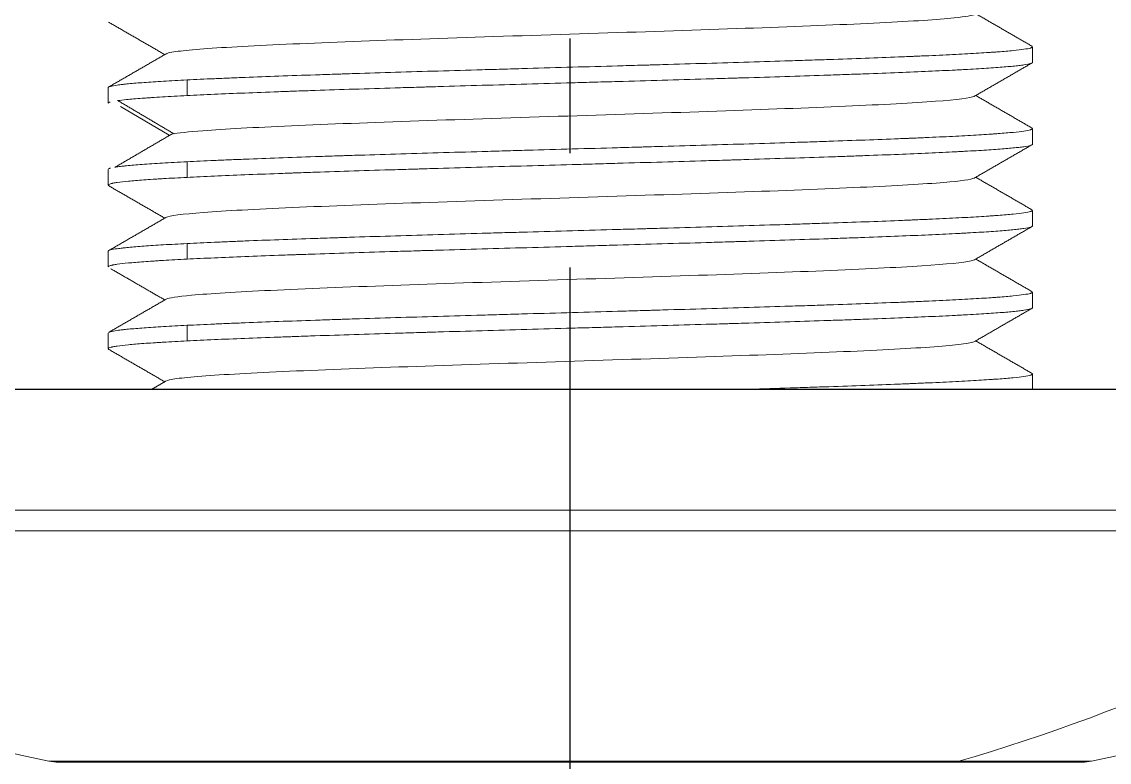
# Model space of a CAD drawing. Header units: millimetres. Extents: x 24958 to 25799, y 1150 to 1745.
# Drawn here: x 25069.16 to 25093.28, y 1500.14 to 1516.57 of the extents above; entities that cross this region are included whole.
import ezdxf

# ---------------------------------------------------------------- set-up
doc = ezdxf.new("R2010")
doc.units = ezdxf.units.MM
doc.linetypes.add('CENTERX2', pattern=[20.32, 12.7, -2.54, 2.54, -2.54])
doc.layers.add('CENTER', color=1, linetype='CENTERX2')
doc.layers.add('벽', color=2, linetype='Continuous')

msp = doc.modelspace()

# ---------------------------------------------------------------- linework, layer by layer
at = {"linetype": 'Continuous', "lineweight": 18}
for p, q in [((25091.576, 1515.666), (25091.576, 1516.012)), ((25071.076, 1515.105), (25071.076, 1514.759)), ((25071.352, 1514.691), (25072.434, 1514.049)), ((25091.576, 1513.852), (25091.576, 1514.198)), ((25071.076, 1513.291), (25071.076, 1512.945)), ((25091.576, 1512.038), (25091.576, 1512.384)), ((25071.076, 1511.477), (25071.076, 1511.131)), ((25091.576, 1510.224), (25091.576, 1510.57)), ((25071.076, 1509.663), (25071.076, 1509.317)), ((25091.576, 1508.414), (25091.576, 1508.756)), ((25101.444, 1508.414), (25054.326, 1508.414)), ((25069.976, 1500.144), (25089.783, 1500.144)), ((25089.783, 1500.144), (25092.676, 1500.144))]:
    msp.add_line(p, q, dxfattribs=at)
at = {"linetype": 'Continuous', "lineweight": 13}
for p, q in [((25072.828, 1515.276), (25072.828, 1514.93)), ((25072.828, 1513.462), (25072.828, 1513.116)), ((25072.828, 1511.648), (25072.828, 1511.302)), ((25072.828, 1509.834), (25072.828, 1509.488)), ((25101.444, 1505.732), (25054.326, 1505.732)), ((25101.229, 1505.279), (25054.614, 1505.279)), ((25089.941, 1500.166), (25069.764, 1500.166)), ((25089.941, 1500.166), (25092.888, 1500.166))]:
    msp.add_line(p, q, dxfattribs=at)
at = {"linetype": 'Continuous', "lineweight": 18}
for centre, radius, start, end in [((25084.941, 1570.143), 71.604, 244.94174, 257.76269), ((25077.71, 1570.143), 71.604, 282.23731, 295.05826), ((25069.976, 1501.144), 1, 257.7627, 270), ((25092.676, 1501.144), 1, 270, 282.2373)]:
    msp.add_arc(centre, radius, start, end, dxfattribs=at)
at = {"linetype": 'Continuous', "lineweight": 13}
for centre, major_axis, start_param, end_param in [((25078.632, 1570.143), (0, -71.604), 0.213581, 0.437349), ((25089.783, 1501.144), (0, 1), 3.141579, 3.355174)]:
    msp.add_ellipse(centre, major_axis=major_axis, ratio=0.745133, start_param=start_param, end_param=end_param, dxfattribs=at)
at = {"linetype": 'Continuous', "lineweight": 18}
for points, degree in [([(25071.083, 1516.561), (25071.708, 1516.2), (25072.333, 1515.839)], 2), ([(25091.572, 1516.021), (25090.945, 1516.383), (25090.318, 1516.746)], 2), ([(25072.374, 1515.862), (25071.729, 1515.489), (25071.084, 1515.117)], 2), ([(25090.281, 1514.91), (25090.925, 1515.282), (25091.569, 1515.655)], 2), ([(25091.567, 1515.654), (25091.573, 1515.658), (25091.576, 1515.662), (25091.576, 1515.666)], 3), ([(25091.574, 1514.205), (25090.946, 1514.568), (25090.318, 1514.932)], 2), ([(25071.286, 1514.823), (25071.913, 1514.451), (25072.541, 1514.079)], 2), ([(25072.497, 1514.081), (25071.861, 1513.709), (25071.224, 1513.336)], 2), ([(25090.285, 1513.099), (25090.926, 1513.469), (25091.566, 1513.839)], 2), ([(25091.567, 1513.84), (25091.573, 1513.844), (25091.576, 1513.848), (25091.576, 1513.851)], 3), ([(25071.077, 1512.937), (25071.705, 1512.574), (25072.333, 1512.211)], 2), ([(25091.57, 1512.394), (25090.944, 1512.756), (25090.318, 1513.118)], 2), ([(25072.356, 1512.224), (25071.715, 1511.853), (25071.075, 1511.483)], 2), ([(25090.293, 1511.289), (25090.934, 1511.66), (25091.575, 1512.03)], 2), ([(25091.569, 1510.58), (25090.944, 1510.942), (25090.318, 1511.304)], 2), ([(25071.134, 1511.09), (25071.734, 1510.743), (25072.333, 1510.397)], 2), ([(25072.365, 1510.415), (25071.724, 1510.045), (25071.084, 1509.674)], 2), ([(25090.29, 1509.473), (25090.93, 1509.844), (25091.571, 1510.214)], 2), ([(25071.075, 1509.31), (25071.704, 1508.946), (25072.333, 1508.583)], 2), ([(25091.575, 1508.763), (25090.947, 1509.126), (25090.318, 1509.49)], 2), ([(25072.359, 1508.598), (25072.201, 1508.506), (25072.042, 1508.414)], 2)]:
    msp.add_open_spline(points, degree=degree, dxfattribs=at)
for points, knots in [([(25090.294, 1516.732), (25090.255, 1516.706), (25089.893, 1516.643), (25088.355, 1516.543), (25085.681, 1516.435), (25082.396, 1516.326), (25078.96, 1516.217), (25075.857, 1516.108), (25073.521, 1515.999), (25072.567, 1515.916), (25072.388, 1515.869), (25072.366, 1515.857)], [0, 0, 0, 0, 0.091366, 0.215739, 0.340111, 0.464483, 0.588855, 0.713228, 0.8376, 0.961972, 1, 1, 1, 1]), ([(25091.576, 1516.012), (25091.576, 1516.007), (25091.572, 1516.003), (25091.563, 1515.998), (25091.561, 1515.996), (25091.556, 1515.994), (25091.554, 1515.993), (25091.545, 1515.989), (25091.538, 1515.987), (25091.499, 1515.975), (25091.451, 1515.965), (25091.323, 1515.947), (25091.243, 1515.938), (25091.052, 1515.919), (25090.941, 1515.909), (25090.781, 1515.897), (25090.748, 1515.895), (25090.68, 1515.89), (25090.576, 1515.883), (25090.464, 1515.876), (25090.229, 1515.862), (25089.888, 1515.843), (25089.492, 1515.824), (25089.174, 1515.81), (25089.065, 1515.805), (25088.924, 1515.799), (25088.895, 1515.798), (25088.838, 1515.796), (25088.752, 1515.792), (25088.664, 1515.789), (25088.368, 1515.777), (25088.121, 1515.767), (25087.607, 1515.748), (25087.34, 1515.739), (25086.924, 1515.725), (25086.783, 1515.72), (25086.567, 1515.713), (25086.494, 1515.711), (25086.348, 1515.706), (25086.274, 1515.704), (25085.902, 1515.692), (25085.599, 1515.682), (25084.982, 1515.663), (25084.668, 1515.654), (25084.031, 1515.635), (25083.706, 1515.626), (25083.294, 1515.614), (25083.17, 1515.611), (25083.045, 1515.607), (25082.962, 1515.605), (25082.92, 1515.603), (25082.711, 1515.598), (25082.544, 1515.593), (25082.043, 1515.579), (25081.375, 1515.56), (25080.708, 1515.541), (25080.208, 1515.527), (25080.041, 1515.522), (25079.792, 1515.515), (25079.708, 1515.512), (25079.542, 1515.508), (25079.458, 1515.505), (25079.044, 1515.494), (25078.718, 1515.484), (25078.077, 1515.465), (25077.763, 1515.456), (25077.144, 1515.437), (25076.84, 1515.427), (25076.468, 1515.416), (25076.394, 1515.413), (25076.283, 1515.41), (25076.246, 1515.408), (25076.173, 1515.406), (25075.991, 1515.4), (25075.813, 1515.394), (25075.393, 1515.38), (25075.124, 1515.371), (25074.606, 1515.352), (25074.357, 1515.342), (25073.999, 1515.328), (25073.883, 1515.323), (25073.712, 1515.316), (25073.656, 1515.314), (25073.544, 1515.309), (25073.49, 1515.307), (25073.22, 1515.295), (25073.017, 1515.286), (25072.828, 1515.276)], [0, 0, 0, 0, 0.017436, 0.017436, 0.022252, 0.022252, 0.027069, 0.027069, 0.036702, 0.036702, 0.075234, 0.075234, 0.113766, 0.113766, 0.152298, 0.152298, 0.161931, 0.161931, 0.171564, 0.190829, 0.190829, 0.229361, 0.267893, 0.267893, 0.287159, 0.287159, 0.291976, 0.291976, 0.296792, 0.306425, 0.306425, 0.344957, 0.344957, 0.383489, 0.383489, 0.402755, 0.402755, 0.412388, 0.412388, 0.422021, 0.422021, 0.460553, 0.460553, 0.499085, 0.499085, 0.537617, 0.537617, 0.54725, 0.552066, 0.552066, 0.556883, 0.556883, 0.576149, 0.576149, 0.614681, 0.653213, 0.653213, 0.672479, 0.672479, 0.682112, 0.682112, 0.691745, 0.691745, 0.730276, 0.730276, 0.768808, 0.768808, 0.80734, 0.80734, 0.816973, 0.816973, 0.82179, 0.82179, 0.826606, 0.845872, 0.845872, 0.884404, 0.884404, 0.922936, 0.922936, 0.942202, 0.942202, 0.951835, 0.951835, 0.961468, 0.961468, 1, 1, 1, 1]), ([(25072.828, 1514.93), (25073.017, 1514.94), (25073.219, 1514.949), (25073.646, 1514.968), (25073.871, 1514.977), (25074.346, 1514.996), (25074.595, 1515.005), (25074.922, 1515.017), (25074.988, 1515.02), (25075.088, 1515.023), (25075.122, 1515.025), (25075.189, 1515.027), (25075.359, 1515.033), (25075.531, 1515.039), (25075.951, 1515.053), (25076.526, 1515.072), (25077.132, 1515.09), (25077.598, 1515.105), (25077.755, 1515.109), (25077.954, 1515.115), (25077.994, 1515.116), (25078.074, 1515.119), (25078.114, 1515.12), (25078.235, 1515.124), (25078.315, 1515.126), (25078.719, 1515.138), (25079.044, 1515.148), (25079.7, 1515.166), (25080.03, 1515.176), (25080.695, 1515.194), (25081.031, 1515.204), (25081.453, 1515.216), (25081.538, 1515.218), (25081.707, 1515.223), (25081.959, 1515.23), (25082.21, 1515.237), (25082.71, 1515.251), (25083.37, 1515.27), (25084.018, 1515.289), (25084.5, 1515.303), (25084.659, 1515.308), (25084.858, 1515.314), (25084.898, 1515.315), (25084.977, 1515.317), (25085.095, 1515.321), (25085.212, 1515.324), (25085.6, 1515.336), (25085.902, 1515.346), (25086.489, 1515.365), (25086.775, 1515.374), (25087.191, 1515.388), (25087.328, 1515.393), (25087.53, 1515.4), (25087.596, 1515.402), (25087.729, 1515.407), (25087.795, 1515.409), (25088.121, 1515.421), (25088.368, 1515.43), (25088.839, 1515.449), (25089.063, 1515.459), (25089.484, 1515.478), (25089.683, 1515.487), (25089.915, 1515.499), (25089.984, 1515.503), (25090.05, 1515.506), (25090.094, 1515.509), (25090.116, 1515.51), (25090.224, 1515.516), (25090.307, 1515.52), (25090.542, 1515.534), (25090.684, 1515.544), (25090.937, 1515.563), (25091.048, 1515.572), (25091.192, 1515.586), (25091.237, 1515.591), (25091.297, 1515.598), (25091.316, 1515.601), (25091.353, 1515.605), (25091.37, 1515.608), (25091.451, 1515.62), (25091.499, 1515.629), (25091.543, 1515.642), (25091.553, 1515.646), (25091.561, 1515.65)], [0, 0, 0, 0, 0.039343, 0.039343, 0.078686, 0.078686, 0.118029, 0.118029, 0.127865, 0.127865, 0.132783, 0.132783, 0.1377, 0.157372, 0.157372, 0.196715, 0.236058, 0.236058, 0.255729, 0.255729, 0.260647, 0.260647, 0.265565, 0.265565, 0.275401, 0.275401, 0.314744, 0.314744, 0.354087, 0.354087, 0.39343, 0.39343, 0.403265, 0.403265, 0.413101, 0.432773, 0.432773, 0.472116, 0.511459, 0.511459, 0.53113, 0.53113, 0.536048, 0.536048, 0.540966, 0.550802, 0.550802, 0.590145, 0.590145, 0.629488, 0.629488, 0.649159, 0.649159, 0.658995, 0.658995, 0.668831, 0.668831, 0.708174, 0.708174, 0.747517, 0.747517, 0.786859, 0.786859, 0.796695, 0.801613, 0.801613, 0.806531, 0.806531, 0.826202, 0.826202, 0.865545, 0.865545, 0.904888, 0.904888, 0.92456, 0.92456, 0.934396, 0.934396, 0.944231, 0.944231, 0.983574, 0.983574, 1, 1, 1, 1]), ([(25072.828, 1515.276), (25072.639, 1515.267), (25072.465, 1515.257), (25072.147, 1515.238), (25072.003, 1515.229), (25071.744, 1515.21), (25071.63, 1515.2), (25071.506, 1515.189), (25071.482, 1515.186), (25071.447, 1515.183), (25071.436, 1515.182), (25071.414, 1515.179), (25071.361, 1515.173), (25071.314, 1515.167), (25071.214, 1515.153), (25071.163, 1515.144), (25071.095, 1515.125), (25071.077, 1515.115), (25071.076, 1515.105), (25071.076, 1515.105), (25071.076, 1515.105)], [0, 0, 0, 0, 0.165358, 0.165358, 0.330716, 0.330716, 0.496073, 0.496073, 0.537413, 0.537413, 0.558083, 0.558083, 0.578752, 0.661431, 0.661431, 0.826789, 0.826789, 0.992147, 0.992147, 1, 1, 1, 1]), ([(25071.294, 1514.818), (25071.347, 1514.826), (25071.41, 1514.833), (25071.581, 1514.85), (25071.696, 1514.86), (25071.862, 1514.872), (25071.897, 1514.875), (25071.968, 1514.88), (25072.004, 1514.882), (25072.117, 1514.89), (25072.197, 1514.895), (25072.446, 1514.91), (25072.629, 1514.92), (25072.828, 1514.93)], [0, 0, 0, 0, 0.198236, 0.198236, 0.465491, 0.465491, 0.532304, 0.532304, 0.599118, 0.599118, 0.732745, 0.732745, 1, 1, 1, 1]), ([(25090.289, 1514.915), (25090.287, 1514.914), (25090.212, 1514.876), (25089.618, 1514.803), (25087.575, 1514.694), (25084.655, 1514.585), (25081.268, 1514.476), (25077.889, 1514.368), (25074.992, 1514.259), (25073.2, 1514.162), (25072.626, 1514.101), (25072.49, 1514.076)], [0, 0, 0, 0, 0.00362, 0.133393, 0.263166, 0.392939, 0.522712, 0.652485, 0.782258, 0.912031, 1, 1, 1, 1]), ([(25071.076, 1514.759), (25071.076, 1514.766), (25071.085, 1514.773), (25071.109, 1514.782), (25071.113, 1514.783), (25071.118, 1514.785), (25071.12, 1514.785), (25071.121, 1514.786)], [0, 0, 0, 0, 0.81116, 0.81116, 0.947901, 0.947901, 1, 1, 1, 1]), ([(25091.576, 1514.198), (25091.576, 1514.193), (25091.572, 1514.189), (25091.563, 1514.184), (25091.561, 1514.183), (25091.556, 1514.18), (25091.554, 1514.179), (25091.545, 1514.175), (25091.538, 1514.173), (25091.499, 1514.161), (25091.451, 1514.152), (25091.323, 1514.133), (25091.243, 1514.123), (25091.052, 1514.105), (25090.941, 1514.095), (25090.781, 1514.083), (25090.748, 1514.081), (25090.68, 1514.076), (25090.645, 1514.074), (25090.538, 1514.067), (25090.464, 1514.062), (25090.229, 1514.048), (25089.888, 1514.029), (25089.492, 1514.01), (25089.174, 1513.996), (25089.065, 1513.991), (25088.924, 1513.985), (25088.895, 1513.984), (25088.838, 1513.982), (25088.752, 1513.978), (25088.664, 1513.975), (25088.368, 1513.963), (25088.121, 1513.953), (25087.607, 1513.935), (25087.34, 1513.925), (25086.924, 1513.911), (25086.783, 1513.906), (25086.567, 1513.899), (25086.494, 1513.897), (25086.348, 1513.892), (25086.274, 1513.89), (25085.902, 1513.878), (25085.599, 1513.868), (25084.982, 1513.85), (25084.668, 1513.84), (25084.031, 1513.821), (25083.706, 1513.812), (25083.294, 1513.8), (25083.17, 1513.796), (25083.045, 1513.793), (25082.962, 1513.79), (25082.92, 1513.789), (25082.711, 1513.783), (25082.544, 1513.779), (25082.043, 1513.764), (25081.709, 1513.755), (25081.042, 1513.736), (25080.708, 1513.727), (25080.208, 1513.713), (25080.041, 1513.708), (25079.792, 1513.701), (25079.708, 1513.698), (25079.542, 1513.694), (25079.458, 1513.691), (25079.044, 1513.679), (25078.718, 1513.67), (25078.077, 1513.651), (25077.763, 1513.642), (25077.144, 1513.623), (25076.84, 1513.614), (25076.468, 1513.602), (25076.394, 1513.599), (25076.283, 1513.596), (25076.246, 1513.594), (25076.173, 1513.592), (25075.991, 1513.586), (25075.813, 1513.58), (25075.393, 1513.566), (25075.124, 1513.557), (25074.606, 1513.538), (25074.357, 1513.529), (25073.999, 1513.514), (25073.883, 1513.51), (25073.712, 1513.503), (25073.656, 1513.5), (25073.544, 1513.495), (25073.49, 1513.493), (25073.22, 1513.481), (25073.017, 1513.471), (25072.828, 1513.462)], [0, 0, 0, 0, 0.017436, 0.017436, 0.022252, 0.022252, 0.027069, 0.027069, 0.036702, 0.036702, 0.075234, 0.075234, 0.113766, 0.113766, 0.152298, 0.152298, 0.161931, 0.161931, 0.171564, 0.171564, 0.190829, 0.190829, 0.229361, 0.267893, 0.267893, 0.287159, 0.287159, 0.291976, 0.291976, 0.296792, 0.306425, 0.306425, 0.344957, 0.344957, 0.383489, 0.383489, 0.402755, 0.402755, 0.412388, 0.412388, 0.422021, 0.422021, 0.460553, 0.460553, 0.499085, 0.499085, 0.537617, 0.537617, 0.54725, 0.552066, 0.552066, 0.556883, 0.556883, 0.576149, 0.576149, 0.614681, 0.614681, 0.653213, 0.653213, 0.672479, 0.672479, 0.682112, 0.682112, 0.691745, 0.691745, 0.730276, 0.730276, 0.768808, 0.768808, 0.80734, 0.80734, 0.816973, 0.816973, 0.82179, 0.82179, 0.826606, 0.845872, 0.845872, 0.884404, 0.884404, 0.922936, 0.922936, 0.942202, 0.942202, 0.951835, 0.951835, 0.961468, 0.961468, 1, 1, 1, 1]), ([(25072.828, 1513.116), (25073.017, 1513.126), (25073.219, 1513.135), (25073.646, 1513.154), (25073.871, 1513.163), (25074.346, 1513.182), (25074.595, 1513.191), (25074.922, 1513.203), (25074.988, 1513.206), (25075.088, 1513.209), (25075.122, 1513.21), (25075.189, 1513.213), (25075.359, 1513.219), (25075.531, 1513.225), (25075.951, 1513.239), (25076.526, 1513.258), (25077.132, 1513.277), (25077.598, 1513.291), (25077.755, 1513.295), (25077.954, 1513.301), (25077.994, 1513.302), (25078.074, 1513.305), (25078.114, 1513.306), (25078.235, 1513.31), (25078.315, 1513.312), (25078.719, 1513.324), (25079.044, 1513.333), (25079.7, 1513.352), (25080.03, 1513.362), (25080.695, 1513.38), (25081.031, 1513.39), (25081.453, 1513.402), (25081.538, 1513.404), (25081.707, 1513.409), (25081.791, 1513.411), (25082.043, 1513.418), (25082.21, 1513.423), (25082.71, 1513.437), (25083.37, 1513.456), (25084.018, 1513.475), (25084.5, 1513.489), (25084.659, 1513.494), (25084.858, 1513.5), (25084.898, 1513.501), (25084.977, 1513.503), (25085.095, 1513.507), (25085.212, 1513.51), (25085.6, 1513.522), (25085.902, 1513.532), (25086.489, 1513.551), (25086.775, 1513.56), (25087.191, 1513.574), (25087.328, 1513.579), (25087.53, 1513.586), (25087.596, 1513.588), (25087.729, 1513.593), (25087.795, 1513.595), (25088.121, 1513.607), (25088.368, 1513.617), (25088.839, 1513.635), (25089.063, 1513.645), (25089.484, 1513.664), (25089.683, 1513.673), (25089.915, 1513.685), (25089.984, 1513.689), (25090.05, 1513.692), (25090.094, 1513.695), (25090.116, 1513.696), (25090.224, 1513.702), (25090.307, 1513.706), (25090.542, 1513.72), (25090.684, 1513.73), (25090.937, 1513.749), (25091.048, 1513.758), (25091.192, 1513.772), (25091.237, 1513.777), (25091.297, 1513.784), (25091.316, 1513.787), (25091.353, 1513.791), (25091.37, 1513.794), (25091.451, 1513.806), (25091.499, 1513.815), (25091.541, 1513.828), (25091.551, 1513.831), (25091.558, 1513.834)], [0, 0, 0, 0, 0.03943, 0.03943, 0.07886, 0.07886, 0.11829, 0.11829, 0.128147, 0.128147, 0.133076, 0.133076, 0.138004, 0.157719, 0.157719, 0.197149, 0.236579, 0.236579, 0.256294, 0.256294, 0.261223, 0.261223, 0.266151, 0.266151, 0.276009, 0.276009, 0.315439, 0.315439, 0.354869, 0.354869, 0.394298, 0.394298, 0.404156, 0.404156, 0.414013, 0.414013, 0.433728, 0.433728, 0.473158, 0.512588, 0.512588, 0.532303, 0.532303, 0.537232, 0.537232, 0.54216, 0.552018, 0.552018, 0.591448, 0.591448, 0.630877, 0.630877, 0.650592, 0.650592, 0.66045, 0.66045, 0.670307, 0.670307, 0.709737, 0.709737, 0.749167, 0.749167, 0.788597, 0.788597, 0.798454, 0.803383, 0.803383, 0.808312, 0.808312, 0.828027, 0.828027, 0.867457, 0.867457, 0.906886, 0.906886, 0.926601, 0.926601, 0.936459, 0.936459, 0.946316, 0.946316, 0.985746, 0.985746, 1, 1, 1, 1]), ([(25072.828, 1513.462), (25072.629, 1513.452), (25072.447, 1513.442), (25072.117, 1513.422), (25071.968, 1513.413), (25071.702, 1513.393), (25071.586, 1513.383), (25071.474, 1513.371), (25071.462, 1513.37), (25071.438, 1513.368), (25071.427, 1513.366), (25071.393, 1513.363), (25071.328, 1513.355), (25071.274, 1513.348), (25071.239, 1513.342), (25071.235, 1513.342), (25071.232, 1513.341)], [0, 0, 0, 0, 0.246579, 0.246579, 0.493158, 0.493158, 0.739737, 0.739737, 0.770559, 0.770559, 0.801381, 0.801381, 0.863026, 0.986315, 0.986315, 1, 1, 1, 1]), ([(25071.132, 1513.321), (25071.122, 1513.319), (25071.114, 1513.316), (25071.086, 1513.306), (25071.076, 1513.298), (25071.076, 1513.291)], [0, 0, 0, 0, 0.257472, 0.257472, 1, 1, 1, 1]), ([(25071.076, 1512.945), (25071.076, 1512.945), (25071.076, 1512.945), (25071.077, 1512.955), (25071.094, 1512.964), (25071.137, 1512.976), (25071.146, 1512.979), (25071.162, 1512.982), (25071.168, 1512.983), (25071.18, 1512.986), (25071.21, 1512.992), (25071.247, 1512.998), (25071.347, 1513.012), (25071.512, 1513.031), (25071.739, 1513.05), (25071.933, 1513.064), (25072.001, 1513.068), (25072.11, 1513.075), (25072.147, 1513.078), (25072.224, 1513.082), (25072.263, 1513.085), (25072.464, 1513.097), (25072.639, 1513.106), (25072.828, 1513.116)], [0, 0, 0, 0, 0.006049, 0.006049, 0.171708, 0.171708, 0.213122, 0.213122, 0.233829, 0.233829, 0.254537, 0.337366, 0.337366, 0.503025, 0.668683, 0.668683, 0.751512, 0.751512, 0.792927, 0.792927, 0.834342, 0.834342, 1, 1, 1, 1]), ([(25090.285, 1513.099), (25090.221, 1513.067), (25089.732, 1512.999), (25087.91, 1512.895), (25085.087, 1512.786), (25081.736, 1512.677), (25078.328, 1512.568), (25075.34, 1512.459), (25073.192, 1512.351), (25072.464, 1512.272), (25072.364, 1512.23), (25072.356, 1512.223)], [0, 0, 0, 0, 0.108985, 0.233268, 0.357551, 0.481834, 0.606117, 0.7304, 0.854683, 0.978966, 1, 1, 1, 1]), ([(25091.576, 1512.384), (25091.576, 1512.38), (25091.572, 1512.375), (25091.563, 1512.37), (25091.561, 1512.369), (25091.556, 1512.366), (25091.554, 1512.365), (25091.545, 1512.361), (25091.538, 1512.359), (25091.499, 1512.347), (25091.451, 1512.337), (25091.323, 1512.319), (25091.243, 1512.309), (25091.052, 1512.291), (25090.941, 1512.281), (25090.781, 1512.269), (25090.748, 1512.267), (25090.68, 1512.262), (25090.576, 1512.255), (25090.464, 1512.248), (25090.229, 1512.234), (25089.888, 1512.215), (25089.492, 1512.196), (25089.174, 1512.182), (25089.065, 1512.177), (25088.924, 1512.171), (25088.895, 1512.17), (25088.838, 1512.168), (25088.752, 1512.164), (25088.664, 1512.161), (25088.368, 1512.149), (25088.121, 1512.139), (25087.607, 1512.12), (25087.34, 1512.111), (25086.924, 1512.097), (25086.783, 1512.092), (25086.567, 1512.085), (25086.494, 1512.083), (25086.348, 1512.078), (25086.274, 1512.076), (25085.902, 1512.064), (25085.599, 1512.055), (25084.982, 1512.036), (25084.668, 1512.026), (25084.031, 1512.007), (25083.706, 1511.998), (25083.294, 1511.986), (25083.17, 1511.982), (25083.045, 1511.979), (25082.962, 1511.976), (25082.92, 1511.975), (25082.711, 1511.969), (25082.544, 1511.965), (25082.043, 1511.951), (25081.709, 1511.941), (25081.042, 1511.922), (25080.708, 1511.913), (25080.208, 1511.899), (25080.041, 1511.894), (25079.792, 1511.887), (25079.708, 1511.884), (25079.542, 1511.88), (25079.458, 1511.877), (25079.044, 1511.865), (25078.718, 1511.856), (25078.077, 1511.837), (25077.763, 1511.828), (25077.144, 1511.809), (25076.84, 1511.799), (25076.468, 1511.788), (25076.394, 1511.785), (25076.283, 1511.782), (25076.246, 1511.78), (25076.173, 1511.778), (25075.991, 1511.772), (25075.813, 1511.766), (25075.393, 1511.752), (25075.124, 1511.743), (25074.606, 1511.724), (25074.357, 1511.715), (25073.999, 1511.7), (25073.883, 1511.696), (25073.712, 1511.688), (25073.656, 1511.686), (25073.544, 1511.681), (25073.49, 1511.679), (25073.22, 1511.667), (25073.017, 1511.657), (25072.828, 1511.648)], [0, 0, 0, 0, 0.017435, 0.017435, 0.022252, 0.022252, 0.027068, 0.027068, 0.036701, 0.036701, 0.075233, 0.075233, 0.113765, 0.113765, 0.152297, 0.152297, 0.16193, 0.16193, 0.171563, 0.190829, 0.190829, 0.229361, 0.267893, 0.267893, 0.287159, 0.287159, 0.291975, 0.291975, 0.296792, 0.306425, 0.306425, 0.344957, 0.344957, 0.383489, 0.383489, 0.402755, 0.402755, 0.412388, 0.412388, 0.422021, 0.422021, 0.460553, 0.460553, 0.499085, 0.499085, 0.537617, 0.537617, 0.54725, 0.552066, 0.552066, 0.556883, 0.556883, 0.576149, 0.576149, 0.614681, 0.614681, 0.653212, 0.653212, 0.672478, 0.672478, 0.682111, 0.682111, 0.691744, 0.691744, 0.730276, 0.730276, 0.768808, 0.768808, 0.80734, 0.80734, 0.816973, 0.816973, 0.82179, 0.82179, 0.826606, 0.845872, 0.845872, 0.884404, 0.884404, 0.922936, 0.922936, 0.942202, 0.942202, 0.951835, 0.951835, 0.961468, 0.961468, 1, 1, 1, 1]), ([(25072.828, 1511.302), (25073.017, 1511.312), (25073.219, 1511.321), (25073.646, 1511.34), (25073.871, 1511.349), (25074.346, 1511.368), (25074.595, 1511.378), (25074.922, 1511.389), (25074.988, 1511.392), (25075.088, 1511.395), (25075.122, 1511.397), (25075.189, 1511.399), (25075.359, 1511.405), (25075.531, 1511.411), (25075.951, 1511.425), (25076.239, 1511.434), (25076.829, 1511.453), (25077.132, 1511.462), (25077.598, 1511.477), (25077.755, 1511.481), (25077.954, 1511.487), (25077.994, 1511.489), (25078.074, 1511.491), (25078.114, 1511.492), (25078.235, 1511.496), (25078.315, 1511.498), (25078.719, 1511.51), (25079.044, 1511.519), (25079.7, 1511.538), (25080.03, 1511.547), (25080.695, 1511.566), (25081.031, 1511.576), (25081.453, 1511.588), (25081.538, 1511.59), (25081.707, 1511.595), (25081.959, 1511.602), (25082.21, 1511.609), (25082.71, 1511.623), (25083.37, 1511.642), (25084.018, 1511.661), (25084.5, 1511.675), (25084.659, 1511.68), (25084.858, 1511.686), (25084.898, 1511.687), (25084.977, 1511.689), (25085.095, 1511.693), (25085.212, 1511.696), (25085.6, 1511.708), (25085.902, 1511.718), (25086.489, 1511.737), (25086.775, 1511.746), (25087.191, 1511.76), (25087.328, 1511.765), (25087.53, 1511.772), (25087.596, 1511.774), (25087.729, 1511.779), (25087.795, 1511.781), (25088.121, 1511.793), (25088.368, 1511.803), (25088.839, 1511.822), (25089.063, 1511.831), (25089.484, 1511.85), (25089.683, 1511.859), (25089.915, 1511.871), (25089.984, 1511.874), (25090.05, 1511.878), (25090.094, 1511.88), (25090.116, 1511.882), (25090.224, 1511.887), (25090.307, 1511.892), (25090.542, 1511.906), (25090.825, 1511.926), (25091.048, 1511.944), (25091.192, 1511.958), (25091.237, 1511.963), (25091.297, 1511.97), (25091.316, 1511.973), (25091.353, 1511.977), (25091.37, 1511.98), (25091.451, 1511.991), (25091.499, 1512.001), (25091.56, 1512.019), (25091.575, 1512.029), (25091.576, 1512.038)], [0, 0, 0, 0, 0.038516, 0.038516, 0.077031, 0.077031, 0.115547, 0.115547, 0.125176, 0.125176, 0.12999, 0.12999, 0.134805, 0.154063, 0.154063, 0.192578, 0.192578, 0.231094, 0.231094, 0.250352, 0.250352, 0.255166, 0.255166, 0.25998, 0.25998, 0.269609, 0.269609, 0.308125, 0.308125, 0.346641, 0.346641, 0.385156, 0.385156, 0.394785, 0.394785, 0.404414, 0.423672, 0.423672, 0.462188, 0.500703, 0.500703, 0.519961, 0.519961, 0.524775, 0.524775, 0.52959, 0.539219, 0.539219, 0.577734, 0.577734, 0.61625, 0.61625, 0.635508, 0.635508, 0.645137, 0.645137, 0.654766, 0.654766, 0.693281, 0.693281, 0.731797, 0.731797, 0.770313, 0.770313, 0.779941, 0.784756, 0.784756, 0.78957, 0.78957, 0.808828, 0.808828, 0.847344, 0.885859, 0.885859, 0.905117, 0.905117, 0.914746, 0.914746, 0.924375, 0.924375, 0.962891, 0.962891, 1, 1, 1, 1]), ([(25072.828, 1511.648), (25072.639, 1511.639), (25072.465, 1511.629), (25072.147, 1511.61), (25072.003, 1511.601), (25071.744, 1511.582), (25071.63, 1511.572), (25071.506, 1511.561), (25071.482, 1511.558), (25071.447, 1511.555), (25071.436, 1511.553), (25071.414, 1511.551), (25071.361, 1511.545), (25071.314, 1511.539), (25071.214, 1511.525), (25071.163, 1511.516), (25071.095, 1511.497), (25071.077, 1511.488), (25071.076, 1511.478), (25071.076, 1511.477), (25071.076, 1511.477)], [0, 0, 0, 0, 0.165358, 0.165358, 0.330716, 0.330716, 0.496074, 0.496074, 0.537414, 0.537414, 0.558083, 0.558083, 0.578753, 0.661432, 0.661432, 0.82679, 0.82679, 0.992148, 0.992148, 1, 1, 1, 1]), ([(25071.076, 1511.13), (25071.076, 1511.131), (25071.076, 1511.131), (25071.077, 1511.141), (25071.094, 1511.15), (25071.137, 1511.162), (25071.146, 1511.165), (25071.162, 1511.168), (25071.168, 1511.17), (25071.18, 1511.172), (25071.21, 1511.178), (25071.247, 1511.184), (25071.347, 1511.198), (25071.429, 1511.207), (25071.625, 1511.226), (25071.739, 1511.235), (25071.933, 1511.25), (25072.001, 1511.254), (25072.11, 1511.261), (25072.147, 1511.264), (25072.224, 1511.269), (25072.263, 1511.271), (25072.464, 1511.283), (25072.639, 1511.293), (25072.828, 1511.302)], [0, 0, 0, 0, 0.006046, 0.006046, 0.171705, 0.171705, 0.21312, 0.21312, 0.233827, 0.233827, 0.254535, 0.337364, 0.337364, 0.503023, 0.503023, 0.668682, 0.668682, 0.751512, 0.751512, 0.792926, 0.792926, 0.834341, 0.834341, 1, 1, 1, 1]), ([(25090.294, 1511.29), (25090.28, 1511.281), (25090.147, 1511.235), (25089.311, 1511.154), (25087.074, 1511.045), (25084.03, 1510.936), (25080.607, 1510.828), (25077.284, 1510.719), (25074.529, 1510.61), (25072.852, 1510.509), (25072.421, 1510.444), (25072.365, 1510.415)], [0, 0, 0, 0, 0.030734, 0.155106, 0.279478, 0.40385, 0.528223, 0.652595, 0.776967, 0.90134, 1, 1, 1, 1]), ([(25091.576, 1510.57), (25091.576, 1510.565), (25091.572, 1510.561), (25091.563, 1510.556), (25091.561, 1510.554), (25091.556, 1510.552), (25091.554, 1510.551), (25091.545, 1510.547), (25091.538, 1510.545), (25091.499, 1510.533), (25091.451, 1510.524), (25091.323, 1510.505), (25091.243, 1510.495), (25091.052, 1510.476), (25090.941, 1510.467), (25090.781, 1510.455), (25090.748, 1510.453), (25090.68, 1510.448), (25090.576, 1510.441), (25090.464, 1510.434), (25090.229, 1510.42), (25090.058, 1510.411), (25089.69, 1510.392), (25089.492, 1510.382), (25089.174, 1510.368), (25089.065, 1510.363), (25088.924, 1510.357), (25088.895, 1510.356), (25088.838, 1510.354), (25088.752, 1510.35), (25088.664, 1510.346), (25088.368, 1510.335), (25088.121, 1510.325), (25087.607, 1510.307), (25087.34, 1510.297), (25086.924, 1510.283), (25086.783, 1510.278), (25086.567, 1510.271), (25086.494, 1510.269), (25086.348, 1510.264), (25086.274, 1510.262), (25085.902, 1510.25), (25085.599, 1510.24), (25084.982, 1510.222), (25084.668, 1510.212), (25084.031, 1510.193), (25083.706, 1510.184), (25083.294, 1510.172), (25083.17, 1510.168), (25083.045, 1510.165), (25082.962, 1510.162), (25082.92, 1510.161), (25082.711, 1510.155), (25082.544, 1510.15), (25082.043, 1510.136), (25081.709, 1510.127), (25081.042, 1510.108), (25080.708, 1510.099), (25080.208, 1510.085), (25080.041, 1510.08), (25079.792, 1510.073), (25079.708, 1510.07), (25079.542, 1510.066), (25079.458, 1510.063), (25079.044, 1510.051), (25078.718, 1510.042), (25078.077, 1510.023), (25077.763, 1510.014), (25077.144, 1509.995), (25076.84, 1509.986), (25076.468, 1509.974), (25076.394, 1509.971), (25076.283, 1509.968), (25076.246, 1509.967), (25076.173, 1509.964), (25075.991, 1509.958), (25075.813, 1509.952), (25075.393, 1509.938), (25074.854, 1509.919), (25074.357, 1509.901), (25073.999, 1509.886), (25073.883, 1509.882), (25073.712, 1509.875), (25073.656, 1509.872), (25073.544, 1509.867), (25073.49, 1509.865), (25073.22, 1509.853), (25073.017, 1509.843), (25072.828, 1509.834)], [0, 0, 0, 0, 0.017436, 0.017436, 0.022253, 0.022253, 0.027069, 0.027069, 0.036702, 0.036702, 0.075234, 0.075234, 0.113766, 0.113766, 0.152298, 0.152298, 0.161931, 0.161931, 0.171564, 0.19083, 0.19083, 0.229362, 0.229362, 0.267894, 0.267894, 0.287159, 0.287159, 0.291976, 0.291976, 0.296792, 0.306425, 0.306425, 0.344957, 0.344957, 0.383489, 0.383489, 0.402755, 0.402755, 0.412388, 0.412388, 0.422021, 0.422021, 0.460553, 0.460553, 0.499085, 0.499085, 0.537617, 0.537617, 0.54725, 0.552066, 0.552066, 0.556883, 0.556883, 0.576149, 0.576149, 0.614681, 0.614681, 0.653213, 0.653213, 0.672479, 0.672479, 0.682112, 0.682112, 0.691745, 0.691745, 0.730277, 0.730277, 0.768808, 0.768808, 0.80734, 0.80734, 0.816973, 0.816973, 0.82179, 0.82179, 0.826606, 0.845872, 0.845872, 0.884404, 0.922936, 0.922936, 0.942202, 0.942202, 0.951835, 0.951835, 0.961468, 0.961468, 1, 1, 1, 1]), ([(25072.828, 1509.488), (25073.017, 1509.497), (25073.219, 1509.507), (25073.646, 1509.526), (25073.871, 1509.535), (25074.346, 1509.554), (25074.595, 1509.564), (25074.922, 1509.575), (25074.988, 1509.578), (25075.088, 1509.581), (25075.122, 1509.582), (25075.189, 1509.585), (25075.359, 1509.591), (25075.531, 1509.597), (25075.951, 1509.611), (25076.239, 1509.62), (25076.829, 1509.639), (25077.132, 1509.649), (25077.598, 1509.663), (25077.755, 1509.668), (25077.954, 1509.673), (25077.994, 1509.675), (25078.074, 1509.677), (25078.114, 1509.678), (25078.235, 1509.682), (25078.315, 1509.684), (25078.719, 1509.696), (25079.044, 1509.705), (25079.7, 1509.724), (25080.03, 1509.734), (25080.695, 1509.753), (25081.031, 1509.762), (25081.453, 1509.774), (25081.538, 1509.776), (25081.707, 1509.781), (25081.959, 1509.788), (25082.21, 1509.795), (25082.71, 1509.809), (25083.04, 1509.818), (25083.694, 1509.837), (25084.018, 1509.847), (25084.5, 1509.861), (25084.659, 1509.866), (25084.858, 1509.872), (25084.898, 1509.873), (25084.977, 1509.875), (25085.095, 1509.879), (25085.212, 1509.883), (25085.6, 1509.894), (25085.902, 1509.904), (25086.489, 1509.922), (25086.775, 1509.932), (25087.191, 1509.946), (25087.328, 1509.951), (25087.53, 1509.958), (25087.596, 1509.96), (25087.729, 1509.965), (25087.795, 1509.967), (25088.121, 1509.979), (25088.368, 1509.989), (25088.839, 1510.008), (25089.063, 1510.017), (25089.484, 1510.036), (25089.683, 1510.045), (25089.915, 1510.057), (25089.984, 1510.061), (25090.05, 1510.064), (25090.094, 1510.067), (25090.116, 1510.068), (25090.224, 1510.074), (25090.307, 1510.078), (25090.542, 1510.093), (25090.825, 1510.112), (25091.048, 1510.13), (25091.192, 1510.144), (25091.237, 1510.149), (25091.297, 1510.156), (25091.316, 1510.158), (25091.353, 1510.163), (25091.37, 1510.166), (25091.451, 1510.178), (25091.499, 1510.187), (25091.56, 1510.206), (25091.575, 1510.215), (25091.576, 1510.224)], [0, 0, 0, 0, 0.038516, 0.038516, 0.077031, 0.077031, 0.115547, 0.115547, 0.125176, 0.125176, 0.12999, 0.12999, 0.134805, 0.154062, 0.154062, 0.192578, 0.192578, 0.231094, 0.231094, 0.250351, 0.250351, 0.255166, 0.255166, 0.25998, 0.25998, 0.269609, 0.269609, 0.308125, 0.308125, 0.34664, 0.34664, 0.385156, 0.385156, 0.394785, 0.394785, 0.404414, 0.423672, 0.423672, 0.462187, 0.462187, 0.500703, 0.500703, 0.519961, 0.519961, 0.524775, 0.524775, 0.52959, 0.539219, 0.539219, 0.577734, 0.577734, 0.61625, 0.61625, 0.635508, 0.635508, 0.645136, 0.645136, 0.654765, 0.654765, 0.693281, 0.693281, 0.731797, 0.731797, 0.770312, 0.770312, 0.779941, 0.784756, 0.784756, 0.78957, 0.78957, 0.808828, 0.808828, 0.847343, 0.885859, 0.885859, 0.905117, 0.905117, 0.914746, 0.914746, 0.924375, 0.924375, 0.96289, 0.96289, 1, 1, 1, 1]), ([(25072.828, 1509.834), (25072.639, 1509.824), (25072.465, 1509.815), (25072.147, 1509.796), (25072.003, 1509.787), (25071.744, 1509.768), (25071.63, 1509.759), (25071.506, 1509.747), (25071.482, 1509.744), (25071.447, 1509.741), (25071.436, 1509.74), (25071.414, 1509.737), (25071.361, 1509.731), (25071.314, 1509.725), (25071.214, 1509.711), (25071.14, 1509.697), (25071.101, 1509.684), (25071.092, 1509.679)], [0, 0, 0, 0, 0.182899, 0.182899, 0.365798, 0.365798, 0.548697, 0.548697, 0.594421, 0.594421, 0.617284, 0.617284, 0.640146, 0.731595, 0.731595, 0.914494, 1, 1, 1, 1]), ([(25071.076, 1509.317), (25071.076, 1509.317), (25071.076, 1509.317), (25071.077, 1509.327), (25071.094, 1509.337), (25071.137, 1509.348), (25071.146, 1509.351), (25071.162, 1509.354), (25071.168, 1509.355), (25071.18, 1509.358), (25071.21, 1509.364), (25071.247, 1509.37), (25071.347, 1509.384), (25071.429, 1509.393), (25071.625, 1509.412), (25071.739, 1509.422), (25071.933, 1509.436), (25072.001, 1509.441), (25072.11, 1509.448), (25072.147, 1509.45), (25072.224, 1509.455), (25072.263, 1509.457), (25072.464, 1509.469), (25072.639, 1509.478), (25072.828, 1509.488)], [0, 0, 0, 0, 0.006044, 0.006044, 0.171704, 0.171704, 0.213118, 0.213118, 0.233826, 0.233826, 0.254533, 0.337363, 0.337363, 0.503022, 0.503022, 0.668681, 0.668681, 0.751511, 0.751511, 0.792926, 0.792926, 0.834341, 0.834341, 1, 1, 1, 1]), ([(25090.29, 1509.474), (25090.256, 1509.454), (25089.976, 1509.397), (25088.692, 1509.304), (25086.151, 1509.196), (25082.932, 1509.087), (25079.488, 1508.978), (25076.302, 1508.869), (25073.821, 1508.761), (25072.632, 1508.67), (25072.388, 1508.616), (25072.359, 1508.598)], [0, 0, 0, 0, 0.069007, 0.193172, 0.317336, 0.441501, 0.565665, 0.689829, 0.813994, 0.938158, 1, 1, 1, 1]), ([(25091.576, 1508.756), (25091.576, 1508.751), (25091.572, 1508.747), (25091.563, 1508.741), (25091.561, 1508.74), (25091.556, 1508.738), (25091.554, 1508.737), (25091.545, 1508.733), (25091.538, 1508.731), (25091.499, 1508.719), (25091.451, 1508.71), (25091.323, 1508.691), (25091.243, 1508.682), (25091.052, 1508.663), (25090.941, 1508.653), (25090.781, 1508.641), (25090.748, 1508.639), (25090.68, 1508.634), (25090.576, 1508.627), (25090.464, 1508.62), (25090.229, 1508.606), (25090.058, 1508.596), (25089.69, 1508.578), (25089.492, 1508.568), (25089.174, 1508.554), (25089.065, 1508.549), (25088.924, 1508.543), (25088.895, 1508.542), (25088.838, 1508.54), (25088.752, 1508.536), (25088.664, 1508.532), (25088.368, 1508.521), (25088.121, 1508.511), (25087.607, 1508.492), (25087.34, 1508.483), (25086.924, 1508.469), (25086.783, 1508.464), (25086.567, 1508.457), (25086.494, 1508.455), (25086.348, 1508.45), (25086.274, 1508.448), (25085.902, 1508.436), (25085.599, 1508.426), (25085.265, 1508.416), (25085.239, 1508.415), (25085.214, 1508.414)], [0, 0, 0, 0, 0.037596, 0.037596, 0.047982, 0.047982, 0.058368, 0.058368, 0.07914, 0.07914, 0.162227, 0.162227, 0.245315, 0.245315, 0.328403, 0.328403, 0.349174, 0.349174, 0.369946, 0.41149, 0.41149, 0.494578, 0.494578, 0.577665, 0.577665, 0.619209, 0.619209, 0.629595, 0.629595, 0.639981, 0.660753, 0.660753, 0.743841, 0.743841, 0.826928, 0.826928, 0.868472, 0.868472, 0.889244, 0.889244, 0.910016, 0.910016, 0.993104, 0.993104, 1, 1, 1, 1])]:
    msp.add_open_spline(points, degree=3, knots=knots, dxfattribs=at)
at = {"layer": 'CENTER'}
msp.add_line((25081.326, 1498.414), (25081.326, 1533.487), dxfattribs=at)
at = {"layer": '벽'}
msp.add_line((25445.208, 1508.414), (25001.708, 1508.414), dxfattribs=at)

doc.saveas('drawing.dxf')
